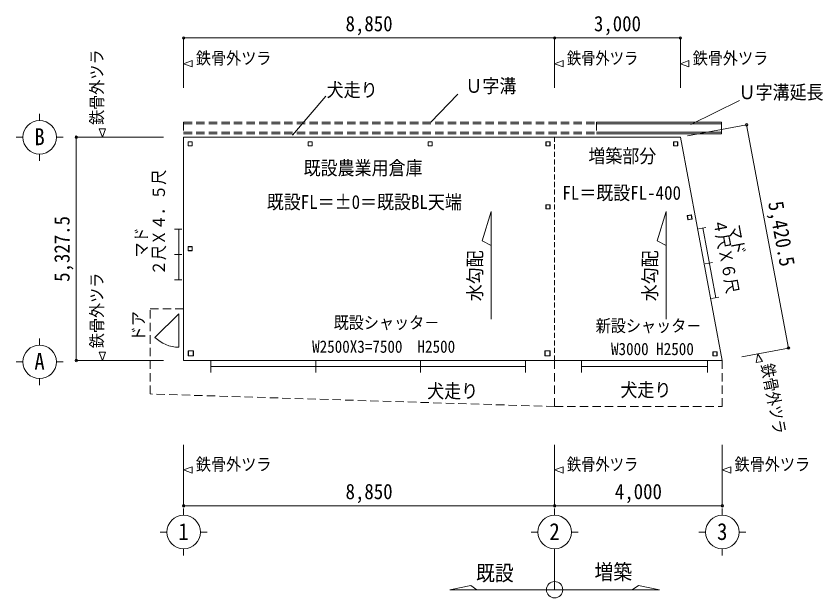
# Model space of a CAD drawing. Units: millimetres at full size, sheet at 1:100. Extents: x -39318 to 13771, y -27054 to 28387.
# Drawn here: x -39122 to -19877, y 14502 to 28387 of the extents above; entities that cross this region are included whole.
import ezdxf
from ezdxf.enums import TextEntityAlignment as Align

# ---------------------------------------------------------------- set-up
doc = ezdxf.new("R2010")
doc.units = ezdxf.units.MM
doc.header["$LTSCALE"] = 100
doc.header["$PDMODE"] = 32
doc.header["$PDSIZE"] = 60
doc.linetypes.add('DASHED1', pattern=[1.8, 1.2, -0.6])
doc.linetypes.add('DASHED2', pattern=[3, 2, -1])
for name, color, linetype, lineweight in [('7-0_基準', 7, 'Continuous', 20), ('7-2', 7, 'Continuous', 20), ('7-3_寸法', 7, 'Continuous', 13), ('7-4', 7, 'Continuous', 20), ('7-5_文字記事', 7, 'Continuous', 18), ('7-7', 6, 'DASHED1', 18), ('7-A_GPL', 2, 'Continuous', 18)]:
    doc.layers.add(name, color=color, linetype=linetype, lineweight=lineweight)
doc.styles.add('ＭＳ ゴシック', font='')
doc.styles.get('ＭＳ ゴシック').set_extended_font_data('MS Gothic')

msp = doc.modelspace()

# ---------------------------------------------------------------- linework, layer by layer
at = {"layer": '7-0_基準', "color": 4, "lineweight": 13}
for p, q in [((-32525.7, 25543.3), (-31735.1, 26476.4)), ((-29239, 25846), (-28582.2, 26521.8)), ((-21869.1, 26370.5), (-23025.3, 25803.1))]:
    msp.add_line(p, q, dxfattribs=at)
at = {"layer": '7-0_基準', "linetype": 'DASHED2'}
for p, q in [((-35126.1, 25856.2), (-35126.1, 25576.2)), ((-35126.1, 25856.2), (-25276.1, 25856.2)), ((-35126.1, 25816.2), (-25276.1, 25816.2)), ((-25276.1, 25856.2), (-25276.1, 25576.2)), ((-35126.1, 25616.2), (-25276.1, 25616.2)), ((-35126.1, 25576.2), (-25276.1, 25576.2)), ((-35926.1, 21397.3), (-35126.1, 21397.3)), ((-35926.1, 19368.7), (-35926.1, 21397.3)), ((-22276.1, 20168.7), (-22276.1, 19068.7)), ((-26276.1, 19068.7), (-35926.1, 19368.7))]:
    msp.add_line(p, q, dxfattribs=at)
at = {"layer": '7-0_基準', "color": 2, "lineweight": 18}
for p, q in [((-35126.1, 25496.2), (-23276.1, 25496.2)), ((-35126.1, 20168.7), (-35126.1, 25496.2)), ((-22276.1, 20168.7), (-23276.1, 25496.2)), ((-35126.1, 20168.7), (-26276.1, 20168.7)), ((-22276.1, 20168.7), (-26276.1, 20168.7))]:
    msp.add_line(p, q, dxfattribs=at)
at = {"layer": '7-0_基準', "color": 2, "linetype": 'DASHED1', "lineweight": 18}
msp.add_line((-26276.1, 20168.7), (-26276.1, 25496.2), dxfattribs=at)
at = {"layer": '7-0_基準'}
for p, q in [((-35168.6, 23302.9), (-35346.2, 23302.9)), ((-35244.2, 22090.9), (-35244.2, 23302.9)), ((-22669.6, 23344.1), (-22844.1, 23311.4)), ((-22431.3, 21662.2), (-22743.8, 23330.2)), ((-35168.6, 22696.9), (-35346.2, 22696.9)), ((-22513.3, 22510.1), (-22687.8, 22477.4)), ((-35168.6, 22090.9), (-35346.2, 22090.9)), ((-22357.1, 21676.1), (-22531.6, 21643.4)), ((-34474.7, 20168.7), (-34474.7, 19882.6)), ((-34474.7, 20025.6), (-26974.7, 20025.6)), ((-31974.7, 20168.7), (-31974.7, 19882.6)), ((-29474.7, 20168.7), (-29474.7, 19882.6)), ((-26974.7, 20168.7), (-26974.7, 19882.6)), ((-25632.9, 20168.7), (-25632.9, 19882.6)), ((-25632.9, 20025.6), (-22632.9, 20025.6)), ((-22632.9, 20168.7), (-22632.9, 19882.6))]:
    msp.add_line(p, q, dxfattribs=at)
msp.add_lwpolyline([(-35244.2, 20484.9), (-35244.2, 21284.9), (-35810.6, 20719.9)], dxfattribs=at)
at = {"layer": '7-0_基準', "linetype": 'DASHED2'}
msp.add_lwpolyline([(-26276.1, 20168.7), (-26276.1, 19068.7), (-22276.1, 19068.7)], dxfattribs=at)
at = {"layer": '7-0_基準'}
msp.add_arc((-35244.2, 21284.9), 800, 224.92657, 270, dxfattribs=at)
at = {"layer": '7-2'}
for p, q in [((-35018.6, 25379.7), (-35018.6, 25297.7)), ((-35014.1, 25379.7), (-35014.1, 25297.7)), ((-34927.6, 25388.7), (-35009.6, 25388.7)), ((-34927.6, 25384.2), (-35009.6, 25384.2)), ((-35009.6, 25293.2), (-34927.6, 25293.2)), ((-35009.6, 25288.7), (-34927.6, 25288.7)), ((-34923.1, 25297.7), (-34923.1, 25379.7)), ((-34918.6, 25297.7), (-34918.6, 25379.7)), ((-32156.1, 25379.7), (-32156.1, 25297.7)), ((-32151.6, 25379.7), (-32151.6, 25297.7)), ((-32065.1, 25388.7), (-32147.1, 25388.7)), ((-32065.1, 25384.2), (-32147.1, 25384.2)), ((-32147.1, 25293.2), (-32065.1, 25293.2)), ((-32147.1, 25288.7), (-32065.1, 25288.7)), ((-32060.6, 25297.7), (-32060.6, 25379.7)), ((-32056.1, 25297.7), (-32056.1, 25379.7)), ((-29296.1, 25379.7), (-29296.1, 25297.7)), ((-29291.6, 25379.7), (-29291.6, 25297.7)), ((-29205.1, 25388.7), (-29287.1, 25388.7)), ((-29205.1, 25384.2), (-29287.1, 25384.2)), ((-29287.1, 25293.2), (-29205.1, 25293.2)), ((-29287.1, 25288.7), (-29205.1, 25288.7)), ((-29200.6, 25297.7), (-29200.6, 25379.7)), ((-29196.1, 25297.7), (-29196.1, 25379.7)), ((-26483.6, 25379.7), (-26483.6, 25297.7)), ((-26479.1, 25379.7), (-26479.1, 25297.7)), ((-26392.6, 25388.7), (-26474.6, 25388.7)), ((-26392.6, 25384.2), (-26474.6, 25384.2)), ((-26474.6, 25293.2), (-26392.6, 25293.2)), ((-26474.6, 25288.7), (-26392.6, 25288.7)), ((-26388.1, 25297.7), (-26388.1, 25379.7)), ((-26383.6, 25297.7), (-26383.6, 25379.7)), ((-23439.6, 25379.7), (-23439.6, 25297.7)), ((-23435.1, 25379.7), (-23435.1, 25297.7)), ((-23348.6, 25388.7), (-23430.6, 25388.7)), ((-23348.6, 25384.2), (-23430.6, 25384.2)), ((-23430.6, 25293.2), (-23348.6, 25293.2)), ((-23430.6, 25288.7), (-23348.6, 25288.7)), ((-23344.1, 25297.7), (-23344.1, 25379.7)), ((-23339.6, 25297.7), (-23339.6, 25379.7)), ((-26483.6, 23874.7), (-26483.6, 23792.7)), ((-26479.1, 23874.7), (-26479.1, 23792.7)), ((-26392.6, 23883.7), (-26474.6, 23883.7)), ((-26392.6, 23879.2), (-26474.6, 23879.2)), ((-26388.1, 23792.7), (-26388.1, 23874.7)), ((-26383.6, 23792.7), (-26383.6, 23874.7)), ((-26474.6, 23788.2), (-26392.6, 23788.2)), ((-26474.6, 23783.7), (-26392.6, 23783.7)), ((-23112, 23619.1), (-23095.3, 23529.9)), ((-23109.8, 23619.5), (-23093, 23530.3)), ((-23019.1, 23641.2), (-23108.4, 23624.5)), ((-23018.7, 23639), (-23107.9, 23622.2)), ((-23090.3, 23528.5), (-23001.1, 23545.2)), ((-23089.9, 23526.2), (-23000.7, 23543)), ((-22999.3, 23547.9), (-23016, 23637.1)), ((-22997, 23548.3), (-23013.7, 23637.6)), ((-35018.6, 22879.7), (-35018.6, 22797.7)), ((-35014.1, 22879.7), (-35014.1, 22797.7)), ((-34927.6, 22888.7), (-35009.6, 22888.7)), ((-34927.6, 22884.2), (-35009.6, 22884.2)), ((-35009.6, 22793.2), (-34927.6, 22793.2)), ((-35009.6, 22788.7), (-34927.6, 22788.7)), ((-34923.1, 22797.7), (-34923.1, 22879.7)), ((-34918.6, 22797.7), (-34918.6, 22879.7)), ((-34905.6, 20401.2), (-35006.6, 20401.2)), ((-26395.6, 20401.2), (-26496.6, 20401.2)), ((-35018.6, 20389.2), (-35018.6, 20288.2)), ((-35012.6, 20389.2), (-35012.6, 20288.2)), ((-34905.6, 20395.2), (-35006.6, 20395.2)), ((-35006.6, 20282.2), (-34905.6, 20282.2)), ((-35006.6, 20276.2), (-34905.6, 20276.2)), ((-34899.6, 20288.2), (-34899.6, 20389.2)), ((-34893.6, 20288.2), (-34893.6, 20389.2)), ((-26508.6, 20389.2), (-26508.6, 20288.2)), ((-26502.6, 20389.2), (-26502.6, 20288.2)), ((-26395.6, 20395.2), (-26496.6, 20395.2)), ((-26496.6, 20282.2), (-26395.6, 20282.2)), ((-26496.6, 20276.2), (-26395.6, 20276.2)), ((-26389.6, 20288.2), (-26389.6, 20389.2)), ((-26383.6, 20288.2), (-26383.6, 20389.2)), ((-22500.2, 20367.2), (-22500.2, 20285.2)), ((-22495.7, 20367.2), (-22495.7, 20285.2)), ((-22409.2, 20376.2), (-22491.2, 20376.2)), ((-22409.2, 20371.7), (-22491.2, 20371.7)), ((-22491.2, 20280.7), (-22409.2, 20280.7)), ((-22491.2, 20276.2), (-22409.2, 20276.2)), ((-22404.7, 20285.2), (-22404.7, 20367.2)), ((-22400.2, 20285.2), (-22400.2, 20367.2)), ((-21430.3, 20327.2), (-21319.7, 20144.4))]:
    msp.add_line(p, q, dxfattribs=at)
msp.add_lwpolyline([(-21430.3, 20327.2), (-21467.1, 20116.8), (-21319.7, 20144.4)], dxfattribs=at)
for centre, radius, start, end in [((-35009.6, 25379.7), 9, 90, 180), ((-35009.6, 25297.7), 9, 180, 270), ((-35009.6, 25379.7), 4.5, 90, 180), ((-35009.6, 25297.7), 4.5, 180, 270), ((-34927.6, 25379.7), 9, 0, 90), ((-34927.6, 25379.7), 4.5, 0, 90), ((-34927.6, 25297.7), 9, 270, 0), ((-34927.6, 25297.7), 4.5, 270, 0), ((-32147.1, 25379.7), 9, 90, 180), ((-32147.1, 25297.7), 9, 180, 270), ((-32147.1, 25379.7), 4.5, 90, 180), ((-32147.1, 25297.7), 4.5, 180, 270), ((-32065.1, 25379.7), 9, 0, 90), ((-32065.1, 25379.7), 4.5, 0, 90), ((-32065.1, 25297.7), 9, 270, 0), ((-32065.1, 25297.7), 4.5, 270, 0), ((-29287.1, 25379.7), 9, 90, 180), ((-29287.1, 25297.7), 9, 180, 270), ((-29287.1, 25379.7), 4.5, 90, 180), ((-29287.1, 25297.7), 4.5, 180, 270), ((-29205.1, 25379.7), 9, 0, 90), ((-29205.1, 25379.7), 4.5, 0, 90), ((-29205.1, 25297.7), 9, 270, 0), ((-29205.1, 25297.7), 4.5, 270, 0), ((-26474.6, 25379.7), 9, 90, 180), ((-26474.6, 25297.7), 9, 180, 270), ((-26474.6, 25379.7), 4.5, 90, 180), ((-26474.6, 25297.7), 4.5, 180, 270), ((-26392.6, 25379.7), 9, 0, 90), ((-26392.6, 25379.7), 4.5, 0, 90), ((-26392.6, 25297.7), 9, 270, 0), ((-26392.6, 25297.7), 4.5, 270, 0), ((-23430.6, 25379.7), 9, 90, 180), ((-23430.6, 25297.7), 9, 180, 270), ((-23430.6, 25379.7), 4.5, 90, 180), ((-23430.6, 25297.7), 4.5, 180, 270), ((-23348.6, 25379.7), 9, 0, 90), ((-23348.6, 25379.7), 4.5, 0, 90), ((-23348.6, 25297.7), 9, 270, 0), ((-23348.6, 25297.7), 4.5, 270, 0), ((-26474.6, 23874.7), 9, 90, 180), ((-26474.6, 23874.7), 4.5, 90, 180), ((-26392.6, 23874.7), 9, 0, 90), ((-26392.6, 23874.7), 4.5, 0, 90), ((-26474.6, 23792.7), 9, 180, 270), ((-26474.6, 23792.7), 4.5, 180, 270), ((-26392.6, 23792.7), 9, 270, 0), ((-26392.6, 23792.7), 4.5, 270, 0), ((-23107.5, 23620), 4.6, 100.63102, 190.63102), ((-23107.5, 23620), 2.3, 100.63102, 190.63102), ((-23090.8, 23530.7), 4.6, 190.63102, 280.63102), ((-23090.8, 23530.7), 2.3, 190.63102, 280.63102), ((-23018.3, 23636.7), 4.6, 10.63102, 100.63102), ((-23018.3, 23636.7), 2.3, 10.63102, 100.63102), ((-23001.5, 23547.5), 2.3, 280.63102, 10.63102), ((-23001.5, 23547.5), 4.6, 280.63102, 10.63102), ((-35009.6, 22879.7), 9, 90, 180), ((-35009.6, 22797.7), 9, 180, 270), ((-35009.6, 22879.7), 4.5, 90, 180), ((-35009.6, 22797.7), 4.5, 180, 270), ((-34927.6, 22879.7), 9, 0, 90), ((-34927.6, 22879.7), 4.5, 0, 90), ((-34927.6, 22797.7), 9, 270, 0), ((-34927.6, 22797.7), 4.5, 270, 0), ((-35006.6, 20389.2), 12, 90, 180), ((-34905.6, 20389.2), 12, 0, 90), ((-26496.6, 20389.2), 12, 90, 180), ((-26395.6, 20389.2), 12, 0, 90), ((-35006.6, 20288.2), 12, 180, 270), ((-35006.6, 20389.2), 6, 90, 180), ((-35006.6, 20288.2), 6, 180, 270), ((-34905.6, 20389.2), 6, 0, 90), ((-34905.6, 20288.2), 12, 270, 0), ((-34905.6, 20288.2), 6, 270, 0), ((-26496.6, 20288.2), 12, 180, 270), ((-26496.6, 20389.2), 6, 90, 180), ((-26496.6, 20288.2), 6, 180, 270), ((-26395.6, 20389.2), 6, 0, 90), ((-26395.6, 20288.2), 12, 270, 0), ((-26395.6, 20288.2), 6, 270, 0), ((-22491.2, 20367.2), 9, 90, 180), ((-22491.2, 20285.2), 9, 180, 270), ((-22491.2, 20367.2), 4.5, 90, 180), ((-22491.2, 20285.2), 4.5, 180, 270), ((-22409.2, 20367.2), 9, 0, 90), ((-22409.2, 20367.2), 4.5, 0, 90), ((-22409.2, 20285.2), 9, 270, 0), ((-22409.2, 20285.2), 4.5, 270, 0)]:
    msp.add_arc(centre, radius, start, end, dxfattribs=at)
at = {"layer": '7-3_寸法', "color": 4}
for p, q in [((-35126.1, 27865.2), (-26276.1, 27865.2)), ((-35126.1, 27865.2), (-35126.1, 26676.3)), ((-26276.1, 27865.2), (-23276.1, 27865.2)), ((-26276.1, 27865.2), (-26276.1, 26676.3)), ((-23276.1, 27865.2), (-23276.1, 26676.3)), ((-21696.1, 25792.2), (-23109.8, 25527.4)), ((-21696.1, 25792.2), (-20696.1, 20464.7)), ((-37686.5, 25496.2), (-35604.1, 25496.2)), ((-37686.5, 25496.2), (-37686.5, 20168.7)), ((-20696.1, 20464.7), (-21812.9, 20255.5)), ((-37686.5, 20168.7), (-35604.1, 20168.7)), ((-35126.1, 16697.3), (-35126.1, 18152.8)), ((-26276.1, 16697.3), (-26276.1, 18152.8)), ((-22276.1, 16697.3), (-22276.1, 18152.8)), ((-35126.1, 16697.3), (-26276.1, 16697.3)), ((-26276.1, 16697.3), (-22276.1, 16697.3))]:
    msp.add_line(p, q, dxfattribs=at)
at = {"layer": '7-3_寸法', "lineweight": 20}
for p, q in [((-35126.1, 27250.8), (-34926.1, 27325.8)), ((-35126.1, 27250.8), (-34926.1, 27175.8)), ((-34926.1, 27175.8), (-34926.1, 27325.8)), ((-26276.1, 27250.8), (-26076.1, 27325.8)), ((-26276.1, 27250.8), (-26076.1, 27175.8)), ((-26076.1, 27175.8), (-26076.1, 27325.8)), ((-23276.1, 27250.8), (-23076.1, 27325.8)), ((-23276.1, 27250.8), (-23076.1, 27175.8)), ((-23076.1, 27175.8), (-23076.1, 27325.8)), ((-37064.7, 25496.2), (-37139.7, 25696.2)), ((-36989.7, 25696.2), (-37139.7, 25696.2)), ((-37064.7, 25496.2), (-36989.7, 25696.2)), ((-37064.7, 20168.7), (-37139.7, 20368.7)), ((-36989.7, 20368.7), (-37139.7, 20368.7)), ((-37064.7, 20168.7), (-36989.7, 20368.7)), ((-35126.1, 17555.2), (-34926.1, 17630.2)), ((-35126.1, 17555.2), (-34926.1, 17480.2)), ((-34926.1, 17480.2), (-34926.1, 17630.2)), ((-26276.1, 17555.2), (-26076.1, 17630.2)), ((-26276.1, 17555.2), (-26076.1, 17480.2)), ((-26076.1, 17480.2), (-26076.1, 17630.2)), ((-22276.1, 17555.2), (-22076.1, 17630.2)), ((-22276.1, 17555.2), (-22076.1, 17480.2)), ((-22076.1, 17480.2), (-22076.1, 17630.2))]:
    msp.add_line(p, q, dxfattribs=at)
at = {"layer": '7-3_寸法', "color": 2}
for p in [(-35126.1, 27865.2), (-26276.1, 27865.2), (-23276.1, 27865.2), (-21696.1, 25792.2), (-37686.5, 25496.2), (-20696.1, 20464.7), (-37686.5, 20168.7), (-35126.1, 16697.3), (-26276.1, 16697.3), (-22276.1, 16697.3)]:
    msp.add_point(p, dxfattribs=at)
at = {"layer": '7-4'}
for p, q in [((-38561.7, 25896.2), (-38561.7, 26056.2)), ((-38961.7, 25496.2), (-39121.7, 25496.2)), ((-38161.7, 25496.2), (-38001.7, 25496.2)), ((-38561.7, 25096.2), (-38561.7, 24936.2)), ((-38561.7, 20534.9), (-38561.7, 20694.9)), ((-38961.7, 20134.9), (-39121.7, 20134.9)), ((-38161.7, 20134.9), (-38001.7, 20134.9)), ((-38561.7, 19734.9), (-38561.7, 19574.9)), ((-35126.1, 16472.6), (-35126.1, 16632.6)), ((-26276.1, 16472.6), (-26276.1, 16632.6)), ((-22276.1, 16472.6), (-22276.1, 16632.6)), ((-35526.1, 16072.6), (-35686.1, 16072.6)), ((-34726.1, 16072.6), (-34566.1, 16072.6)), ((-26676.1, 16072.6), (-26836.1, 16072.6)), ((-25876.1, 16072.6), (-25716.1, 16072.6)), ((-22676.1, 16072.6), (-22836.1, 16072.6)), ((-21876.1, 16072.6), (-21716.1, 16072.6)), ((-35126.1, 15672.6), (-35126.1, 15512.6)), ((-26276.1, 15672.6), (-26276.1, 15512.6)), ((-22276.1, 15672.6), (-22276.1, 15512.6))]:
    msp.add_line(p, q, dxfattribs=at)
for centre in [(-38561.7, 25496.2), (-38561.7, 20134.9), (-35126.1, 16072.6), (-26276.1, 16072.6), (-22276.1, 16072.6)]:
    msp.add_circle(centre, 400, dxfattribs=at)
at = {"layer": '7-5_文字記事', "lineweight": 20}
for p, q in [((-25276.1, 25856.2), (-22292.1, 25856.2)), ((-25276.1, 25816.2), (-22292.1, 25816.2)), ((-22292.1, 25856.2), (-22292.1, 25576.2)), ((-25276.1, 25616.2), (-22292.1, 25616.2)), ((-25276.1, 25576.2), (-22292.1, 25576.2))]:
    msp.add_line(p, q, dxfattribs=at)
at = {"layer": '7-5_文字記事', "color": 2}
for p in [(-26276.1, 15512.6), (-28778.5, 14697.1), (-23773.7, 14697.1)]:
    msp.add_line(p, (-26276.1, 14697.1), dxfattribs=at)
for points in [[(-28778.5, 14697.1), (-28278.5, 14797.1), (-28128.5, 14697.1)], [(-23773.7, 14697.1), (-24273.7, 14797.1), (-24423.7, 14697.1)]]:
    msp.add_lwpolyline(points, dxfattribs=at)
msp.add_circle((-26276.1, 14697.1), 195.4, dxfattribs=at)
at = {"layer": '7-7', "linetype": 'Continuous'}
for points in [[(-27787.8, 21153.9), (-27787.8, 23721.7), (-28004.5, 23024.3), (-27787.8, 22913.3)], [(-23613.3, 21153.9), (-23613.3, 23721.7), (-23829.9, 23024.3), (-23613.3, 22913.3)]]:
    msp.add_lwpolyline(points, dxfattribs=at)
at = {"layer": '7-A_GPL'}
msp.add_line((-23439.6, 25330), (-23439.6, 25336), dxfattribs=at)

# ---------------------------------------------------------------- texts
at = {"layer": '7-0_基準', "style": 'ＭＳ ゴシック', "width": 0.9}
for s, rotation, p in [('２尺Ｘ４．５尺', 90, (-35482.9, 22202.1)), ('マド', 90, (-35902.4, 22626.1)), ('４尺Ｘ６尺', 280.612, (-22583.2, 23502.3)), ('マド', 280.612, (-22220.1, 23363.4)), ('ドア', 90, (-35971, 20626.1))]:
    msp.add_text(s, height=293.3, rotation=rotation, dxfattribs=at).set_placement(p, align=Align.BOTTOM_LEFT)
for s, p in [('既設シャッタ－', (-31547, 20837.2)), ('新設シャッタ－', (-25296, 20761.2)), ('W2500X3=7500  H2500', (-32061, 20264.4)), ('W3000 H2500', (-24930.7, 20208.4))]:
    msp.add_text(s, height=293.3, dxfattribs=at).set_placement(p, align=Align.BOTTOM_LEFT)
at = {"layer": '7-2', "style": 'ＭＳ ゴシック', "width": 0.85}
msp.add_text('鉄骨外ツラ', height=293.3, rotation=280.612, dxfattribs=at).set_placement((-21438.4, 20048.9), align=Align.BOTTOM_LEFT)
at = {"layer": '7-3_寸法', "color": 6, "style": 'ＭＳ ゴシック', "width": 0.9}
for s, p in [('8,850', (-31263.6, 27915.2)), ('3,000', (-25338.6, 27915.2)), ('8,850', (-31263.6, 16747.3)), ('4,000', (-24838.6, 16747.3))]:
    msp.add_text(s, height=366.6, dxfattribs=at).set_placement(p, align=Align.BOTTOM_LEFT)
at = {"layer": '7-3_寸法', "style": 'ＭＳ ゴシック', "width": 0.9}
for p in [(-36963.3, 25790), (-36963.3, 20462.5)]:
    msp.add_text('鉄骨外ツラ', height=293.3, rotation=90, dxfattribs=at).set_placement(p, align=Align.BOTTOM_LEFT)
at = {"layer": '7-3_寸法', "style": 'ＭＳ ゴシック'}
for width, p in [(0.9, (-34832.4, 27149.4)), (0.85, (-25982.4, 27149.4)), (0.9, (-22982.4, 27149.4)), (0.9, (-34832.4, 17453.9)), (0.85, (-25982.4, 17453.9)), (0.9, (-21982.4, 17453.9))]:
    msp.add_text('鉄骨外ツラ', height=293.3, dxfattribs=dict(at, width=width)).set_placement(p, align=Align.BOTTOM_LEFT)
at = {"layer": '7-3_寸法', "color": 6, "style": 'ＭＳ ゴシック', "width": 0.9}
for s, rotation, p in [('5,420.5', 280.631, (-21292.3, 23911.7)), ('5,327.5', 90, (-37736.5, 22045))]:
    msp.add_text(s, height=366.6, rotation=rotation, dxfattribs=at).set_placement(p, align=Align.BOTTOM_LEFT)
at = {"layer": '7-4', "style": 'ＭＳ ゴシック', "width": 0.9}
for s, p in [('B', (-38686.7, 25186.2)), ('A', (-38686.7, 19824.9)), ('1', (-35251.1, 15762.6)), ('2', (-26401.1, 15762.6)), ('3', (-22401.1, 15762.6))]:
    msp.add_text(s, height=403.2, dxfattribs=at).set_placement(p, align=Align.BOTTOM_LEFT)
at = {"layer": '7-5_文字記事', "style": 'ＭＳ ゴシック', "width": 0.9}
for s, p in [('犬走り', (-31713.6, 26362.7)), ('Ｕ字溝', (-28403.6, 26458.4)), ('Ｕ字溝延長', (-21887.6, 26306.2)), ('増築部分', (-25470.8, 24784.7)), ('既設農業用倉庫', (-32262.7, 24496.6)), ('FL＝既設FL-400', (-26091.4, 23905.6)), ('既設FL＝±0＝既設BL天端', (-33141.8, 23686.4)), ('犬走り', (-29315.9, 19174)), ('犬走り', (-24706.3, 19203.1))]:
    msp.add_text(s, height=329.9, dxfattribs=at).set_placement(p, align=Align.BOTTOM_LEFT)
at = {"layer": '7-5_文字記事', "color": 6, "style": 'ＭＳ ゴシック', "width": 0.9}
for s, p in [('既設', (-28151.1, 14800.7)), ('増築', (-25325.4, 14828.9))]:
    msp.add_text(s, height=366.6, dxfattribs=at).set_placement(p, align=Align.BOTTOM_LEFT)
at = {"layer": '7-7', "color": 7, "style": 'ＭＳ ゴシック', "width": 0.9}
for p in [(-27911.5, 21581.8), (-23737, 21581.8)]:
    msp.add_text('水勾配', height=329.9, rotation=90, dxfattribs=at).set_placement(p, align=Align.BOTTOM_LEFT)

doc.saveas('drawing.dxf')
